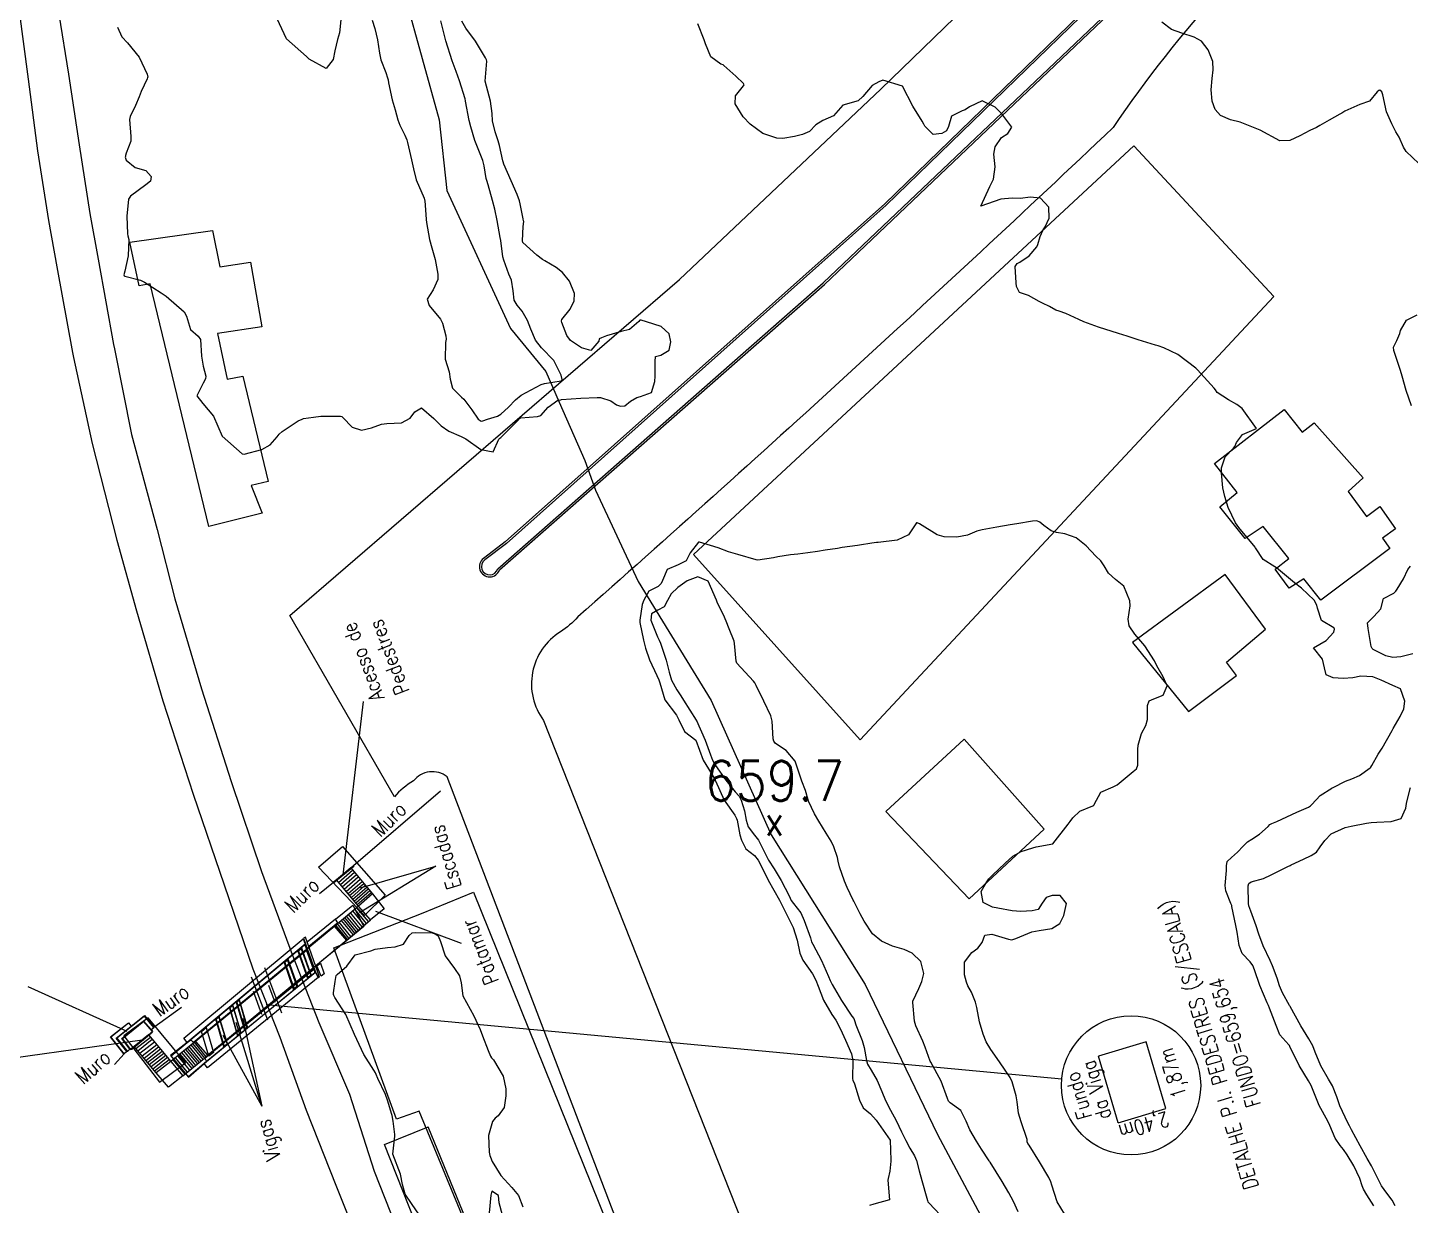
# Model space of a CAD drawing. Header units: metres. Extents: x 292545 to 299085, y 7450245 to 7463078.
# Drawn here: x 295743.2 to 295882.3, y 7458681.2 to 7458799.6 of the extents above; entities that cross this region are included whole.
import ezdxf
from ezdxf.enums import TextEntityAlignment as Align

# ---------------------------------------------------------------- set-up
doc = ezdxf.new("R2010")
doc.units = ezdxf.units.M
doc.linetypes.add('CONTINUO', pattern=[0])
doc.linetypes.add('TRACEJADO', pattern=[8.7, 8, -0.7])
for name, color, linetype in [('Area Verde e Lazer', 94, 'Continuous'), ('Curvas de Nivel 1m', 11, 'Continuous'), ('Edificações', 30, 'Continuous'), ('ESCADA', 45, 'Continuous'), ('Hidrografia', 140, 'Continuous'), ('Linha Férrea', 20, 'Continuous'), ('MURO', 30, 'Continuous'), ('P.I.', 45, 'CONTINUO'), ('PLATAFORMA', 45, 'Continuous'), ('Pontos Cotados', 45, 'Continuous'), ('TEXTO', 45, 'Continuous'), ('TRILHO', 45, 'Continuous'), ('Vias Primárias', 230, 'Continuous'), ('VIGA', 190, 'Continuous')]:
    doc.layers.add(name, color=color, linetype=linetype)
doc.styles.add('ROMANS', font='romans', dxfattribs={"height": 0.2})
doc.styles.add('Style-STANDARD', font='STANDARD.shx')

# ---------------------------------------------------------------- blocks, each defined once
blk = doc.blocks.new('ELVTXT_8')
at = {"layer": 'Pontos Cotados', "linetype": 'Continuous', "style": 'Style-STANDARD'}
for s, height, p in [('659.7', 4, (0, 4)), ('x', 3, (0, 0))]:
    blk.add_text(s, height=height, dxfattribs=at).set_placement(p, align=Align.MIDDLE_CENTER)

msp = doc.modelspace()

# ---------------------------------------------------------------- linework, layer by layer
at = {"layer": 'Area Verde e Lazer'}
msp.add_lwpolyline([(295790.51, 7458745.2), (295823.23, 7458773.94), (295854.58, 7458803.75), (295875.91, 7458830.26, 1.297883), (295874.34, 7458830.96), (295853.49, 7458804.94), (295829.59, 7458781.75), (295791.38, 7458747.75), (295789.2, 7458746.09, 1.391455)], format="xyb", close=True, dxfattribs=at)
at = {"layer": 'Curvas de Nivel 1m', "flags": 128}
for points, elevation in [([(295752.28, 7458799.65), (295752.7, 7458798.67), (295753.28, 7458798.09), (295754.44, 7458796.65), (295755.25, 7458794.94), (295755.31, 7458794.64), (295755.3, 7458794.58), (295755.24, 7458794.46), (295754.66, 7458793.2), (295754.44, 7458792.65), (295754.08, 7458791.77), (295753.53, 7458790.66), (295753.47, 7458790.38), (295753.61, 7458788.66), (295753.62, 7458788.2), (295753.15, 7458787), (295753.07, 7458786.74), (295753.06, 7458786.66), (295753.05, 7458786.57), (295753.14, 7458786.3), (295754.04, 7458785.56), (295755.13, 7458785.23), (295755.67, 7458784.63), (295755.59, 7458784.16), (295755.11, 7458783.81), (295753.57, 7458782.66), (295753.38, 7458782.38), (295753.2, 7458780.67), (295753.26, 7458778.88), (295753.31, 7458778.67), (295753.4, 7458778.31), (295753.34, 7458776.67), (295753.01, 7458775.14), (295752.91, 7458774.76), (295752.94, 7458774.67), (295753, 7458774.63), (295754.57, 7458774.22), (295755, 7458774.01), (295756.67, 7458772.94), (295756.98, 7458772.76), (295757.17, 7458772.62), (295758.96, 7458771.03), (295759.2, 7458770.6), (295759.62, 7458769.27), (295760.37, 7458768.58), (295760.61, 7458768.25), (295760.71, 7458766.57), (295760.9, 7458765.56), (295761.15, 7458764.57), (295761.13, 7458764.31), (295760.88, 7458763.86), (295760.26, 7458762.58), (295760.85, 7458761.83), (295761.92, 7458760.56), (295762.81, 7458758.55), (295764.8, 7458756.77), (295765, 7458756.73), (295766.8, 7458757.19), (295767.61, 7458757.68), (295768.33, 7458758.48), (295768.54, 7458758.75), (295768.82, 7458759.01), (295770.44, 7458760.07), (295770.83, 7458760.26), (295770.98, 7458760.3), (295771.99, 7458760.44), (295772.73, 7458760.54), (295772.83, 7458760.55), (295774.69, 7458760.56), (295774.83, 7458760.51), (295774.93, 7458760.41), (295775.87, 7458759.44), (295776.82, 7458759.14), (295777.83, 7458759.36), (295778.83, 7458759.76), (295779.37, 7458759.82), (295780.83, 7458759.88), (295781.7, 7458760.33), (295782.18, 7458760.98), (295782.85, 7458761.37), (295784.08, 7458760.3), (295784.83, 7458759.57), (295785.58, 7458759.04), (295786.82, 7458758.51), (295787.3, 7458758.26), (295788.8, 7458757.21), (295790.06, 7458756.96), (295790.62, 7458758.22), (295790.72, 7458758.32), (295790.81, 7458758.39), (295792.6, 7458760.19), (295792.71, 7458760.32), (295792.84, 7458760.39), (295794.51, 7458760.5), (295794.84, 7458760.61), (295795.58, 7458761.44), (295796.57, 7458762.15), (295796.83, 7458762.19), (295796.86, 7458762.19), (295796.93, 7458762.21), (295798.86, 7458762.35), (295800.52, 7458762.44), (295800.86, 7458762.42), (295801.88, 7458762.08), (295802.47, 7458761.69), (295802.85, 7458761.54), (295803.31, 7458761.6), (295803.86, 7458762.06), (295804.49, 7458762.43), (295804.86, 7458762.54), (295805.98, 7458762.93), (295806.32, 7458764.04), (295806.34, 7458764.58), (295806.33, 7458766.04), (295806.39, 7458766.56), (295806.91, 7458766.67), (295807.76, 7458767.18), (295807.93, 7458768.02), (295807.77, 7458768.84), (295806.95, 7458769.57), (295805.49, 7458770.04), (295804.95, 7458770.21), (295804.81, 7458770.2), (295804.7, 7458770.05), (295803.75, 7458769.26), (295802.94, 7458769.07), (295801.45, 7458768.61), (295800.94, 7458768.43), (295800.72, 7458768.31), (295800.67, 7458768.1), (295799.87, 7458767.16), (295798.92, 7458767.41), (295797.83, 7458768.14), (295797.47, 7458768.67), (295796.95, 7458769.96), (295796.92, 7458770.11), (295796.92, 7458770.14), (295796.95, 7458770.26), (295797.79, 7458771.31), (295798.19, 7458772.13), (295798.22, 7458772.89), (295797.72, 7458774.13), (295797.01, 7458774.98), (295796.38, 7458775.51), (295795.26, 7458776.17), (295795.03, 7458776.31), (295794.45, 7458776.75), (295793.05, 7458778), (295793, 7458778.19), (295793.07, 7458779.63), (295793.13, 7458780.13), (295793.12, 7458780.19), (295793.07, 7458780.39), (295792.77, 7458781.88), (295792.69, 7458782.19), (295792.45, 7458782.85), (295791.87, 7458784.2), (295791.14, 7458785.89), (295791.05, 7458786.12), (295791.02, 7458786.21), (295790.7, 7458787.76), (295790.57, 7458788.22), (295790.26, 7458789.14), (295790, 7458790.23), (295789.94, 7458790.97), (295789.8, 7458792.23), (295789.24, 7458794.24), (295789.4, 7458796.24), (295789.38, 7458796.36), (295789.27, 7458796.57), (295788.26, 7458798.25), (295787.3, 7458799.55), (295786.91, 7458800.26)], 662), ([(295774.74, 7458800.41), (295774.61, 7458799.09), (295774.41, 7458798.41), (295774.13, 7458797.28), (295773.97, 7458796.42), (295773.25, 7458795.51), (295771.55, 7458796.45), (295771.27, 7458796.71), (295769.28, 7458798.47), (295768.32, 7458800.48)], 662), ([(295777.89, 7458800.37), (295778.15, 7458799.53), (295778.43, 7458798.37), (295778.61, 7458797.03), (295778.76, 7458796.37), (295779.25, 7458795.11), (295779.44, 7458794.55), (295779.48, 7458794.36), (295779.54, 7458794.05), (295779.9, 7458792.35), (295780.19, 7458791.33), (295780.48, 7458790.34), (295780.65, 7458789.8), (295781.18, 7458788.8), (295781.37, 7458788.33), (295781.44, 7458788.06), (295781.83, 7458786.32), (295782.03, 7458785.42), (295782.31, 7458784.32), (295783.1, 7458782.48), (295783.15, 7458782.31), (295783.17, 7458782.23), (295783.31, 7458780.31), (295783.34, 7458780.03), (295783.64, 7458778.3), (295783.87, 7458777.47), (295784.21, 7458776.3), (295784.49, 7458774.82), (295784.48, 7458774.3), (295784.03, 7458773.26), (295783.43, 7458772.31), (295783.61, 7458771.66), (295784.74, 7458770.29), (295784.95, 7458769.89), (295785.29, 7458768.64), (295785.31, 7458768.28), (295785.26, 7458767.95), (295785.24, 7458766.28), (295785.62, 7458765.01), (295785.74, 7458764.28), (295785.96, 7458763.36), (295786.86, 7458762.46), (295787.1, 7458762.26), (295787.91, 7458761.19), (295788.56, 7458760.24), (295788.83, 7458760.06), (295789, 7458760.07), (295789.47, 7458760.23), (295790.5, 7458760.56), (295790.84, 7458760.74), (295791.61, 7458761.45), (295792.29, 7458762.2), (295792.87, 7458762.65), (295793.86, 7458763.19), (295794.88, 7458763.73), (295795.21, 7458763.84), (295796.88, 7458764.11), (295796.96, 7458764.15), (295796.98, 7458764.24), (295796.89, 7458764.66), (295796.15, 7458766.16), (295794.92, 7458767.41), (295794.3, 7458768.18), (295793.83, 7458769.29), (295793.49, 7458770.18), (295792.96, 7458771.12), (295792.48, 7458771.71), (295792.16, 7458772.2), (295792.05, 7458773.14), (295791.89, 7458774.21), (295791.64, 7458774.84), (295791.11, 7458776.22), (295791.03, 7458776.57), (295790.81, 7458778.22), (295790.76, 7458778.52), (295790.46, 7458780.23), (295790.21, 7458781.35), (295789.97, 7458782.23), (295789.54, 7458783.81), (295789.4, 7458784.24), (295789.34, 7458784.45), (295789.14, 7458785.71), (295789.03, 7458786.24), (295788.95, 7458786.43), (295788.2, 7458788.25), (295787.8, 7458789.64), (295787.65, 7458790.26), (295787.27, 7458792.2), (295787.26, 7458792.26), (295787.22, 7458792.44), (295786.65, 7458794.27), (295786.33, 7458795.19), (295785.94, 7458796.27), (295785.28, 7458798.28), (295784.79, 7458800.29)], 661), ([(295878.63, 7458681.17), (295877.91, 7458682.25), (295877.58, 7458682.84), (295877.46, 7458683.18), (295877.22, 7458683.91), (295876.6, 7458685.19), (295875.96, 7458686.28), (295875.57, 7458686.81), (295875.23, 7458687.21), (295874.73, 7458687.97), (295874.2, 7458689.23), (295874, 7458689.68), (295873.14, 7458691.24), (295872.54, 7458692.74), (295872.33, 7458693.25), (295872.05, 7458693.73), (295871.12, 7458695.26), (295870.19, 7458697.17), (295870.14, 7458697.27), (295870.09, 7458697.34), (295869.18, 7458698.36), (295868.79, 7458699.29), (295868.14, 7458701.02), (295868.02, 7458701.3), (295867.9, 7458701.55), (295867.15, 7458703.31), (295866.63, 7458704.87), (295866.47, 7458705.32), (295866.2, 7458705.7), (295865.39, 7458706.51), (295865.09, 7458707.33), (295864.89, 7458708.67), (295864.76, 7458709.33), (295864.36, 7458711.25), (295864.33, 7458711.34), (295864.26, 7458711.54), (295863.74, 7458712.81), (295863.68, 7458713.35), (295863.82, 7458714.87), (295863.81, 7458715.35), (295863.89, 7458715.76), (295864.32, 7458716.18), (295864.93, 7458716.72), (295865.49, 7458717.33), (295865.91, 7458717.75), (295866.34, 7458718.03), (295867.12, 7458718.54), (295867.99, 7458719.3), (295868.18, 7458719.48), (295868.36, 7458719.59), (295868.88, 7458719.81), (295870.37, 7458720.51), (295870.88, 7458720.75), (295872.06, 7458721.25), (295872.26, 7458721.37), (295872.38, 7458721.5), (295873.22, 7458722.4), (295874.4, 7458723.16), (295874.44, 7458723.18), (295874.54, 7458723.22), (295875.78, 7458723.84), (295876.41, 7458724.08), (295877.18, 7458724.43), (295878.26, 7458725.18), (295878.34, 7458725.26), (295878.43, 7458725.42), (295879.06, 7458726.55), (295879.46, 7458727.16), (295880.47, 7458728.95), (295880.54, 7458729.08), (295880.57, 7458729.15), (295881.28, 7458730.34), (295881.64, 7458731.14), (295881.76, 7458731.88), (295881.32, 7458733.14), (295880.53, 7458733.48), (295879.35, 7458733.99), (295878.53, 7458734.33), (295877.31, 7458734.42), (295876.53, 7458734.25), (295875.55, 7458734.19), (295874.53, 7458734.23), (295873.83, 7458734.53), (295873.65, 7458735.23), (295873.45, 7458736.13), (295872.56, 7458737.25), (295873.82, 7458737.99), (295874.59, 7458738.84), (295874.68, 7458739.13), (295874.64, 7458739.22), (295874.59, 7458739.26), (295873.37, 7458740.01), (295872.95, 7458741.24), (295872.9, 7458741.53), (295872.63, 7458742.06), (295871.35, 7458743.26), (295870.65, 7458743.79), (295868.83, 7458745.29), (295868.66, 7458745.41), (295867.51, 7458746.15), (295866.72, 7458747.32), (295866.68, 7458747.37), (295865.04, 7458749.34), (295864.72, 7458749.82), (295863.98, 7458751.35), (295863.63, 7458752.47), (295863.44, 7458753.35), (295863.29, 7458754.85), (295863.31, 7458755.35), (295863.69, 7458756.45), (295864.51, 7458757.34), (295864.66, 7458757.49), (295864.81, 7458757.9), (295865.43, 7458758.72), (295866.83, 7458759.32), (295865.39, 7458761.33), (295864.86, 7458761.72), (295864.01, 7458762.2), (295862.87, 7458762.94), (295862.69, 7458763.19), (295862.58, 7458763.36), (295860.9, 7458765.22), (295860.73, 7458765.39), (295858.92, 7458766.75), (295857.51, 7458767.42), (295856.93, 7458767.62), (295856.66, 7458767.7), (295854.93, 7458768.23), (295853.83, 7458768.58), (295852.94, 7458768.86), (295850.95, 7458769.5), (295849.47, 7458770.04), (295848.96, 7458770.25), (295847.65, 7458770.86), (295846.97, 7458771.09), (295846.63, 7458771.21), (295846.01, 7458771.56), (295845.3, 7458771.9), (295844.98, 7458772.08), (295843.9, 7458772.67), (295842.99, 7458772.98), (295842.68, 7458773.6), (295842.65, 7458773.95), (295842.54, 7458775.6), (295842.74, 7458775.89), (295843.03, 7458776.04), (295843.96, 7458776.66), (295844.73, 7458777.58), (295844.83, 7458777.8), (295845.06, 7458778.62), (295845.37, 7458779.27), (295845.58, 7458779.57), (295845.96, 7458780.44), (295845.93, 7458781.56), (295845.1, 7458782.47), (295844.06, 7458782.55), (295843.1, 7458782.42), (295842.24, 7458782.47), (295841.1, 7458782.35), (295839.09, 7458781.65), (295840.01, 7458783.64), (295840.37, 7458784.39), (295840.55, 7458785.63), (295840.42, 7458786.89), (295840.54, 7458787.63), (295841.17, 7458788.57), (295841.81, 7458788.98), (295842.22, 7458789.61), (295841.2, 7458790.94), (295840.53, 7458791.63), (295839.22, 7458792.26), (295837.96, 7458791.66), (295837.54, 7458791.33), (295837.21, 7458791.24), (295836.16, 7458790.72), (295835.85, 7458789.68), (295835.64, 7458789.23), (295835.18, 7458788.95), (295834.32, 7458788.85), (295833.46, 7458789.72), (295833.38, 7458789.9), (295833.2, 7458790.22), (295832.27, 7458791.73), (295831.23, 7458793.74), (295829.24, 7458794.33), (295828.84, 7458794.16), (295828.16, 7458793.78), (295827.22, 7458792.69), (295826.77, 7458792.24), (295825.21, 7458791.81), (295824.28, 7458790.74), (295823.2, 7458790.26), (295822.49, 7458789.84), (295821.87, 7458789.17), (295821.18, 7458788.88), (295820.36, 7458788.68), (295819.17, 7458788.46), (295818.57, 7458788.49), (295817.18, 7458788.97), (295815.89, 7458789.92), (295815.2, 7458790.64), (295814.4, 7458791.94), (295814.42, 7458792.74), (295815.23, 7458793.77), (295815.29, 7458793.87), (295815.27, 7458793.93), (295815.23, 7458793.98), (295814.45, 7458794.73), (295813.26, 7458795.8), (295813.17, 7458795.86), (295812.94, 7458795.95), (295811.96, 7458796.66), (295811.41, 7458797.98), (295811.29, 7458798.38), (295810.65, 7458799.99)], 663), ([(295883.15, 7458785.94), (295881.88, 7458787.14), (295881.62, 7458787.59), (295881.18, 7458788.59), (295880.84, 7458789.15), (295880.42, 7458789.94), (295879.9, 7458791.16), (295879.53, 7458792.86), (295879.44, 7458793.17), (295879.23, 7458793.32), (295879.12, 7458793.29), (295878.97, 7458793.17), (295878.2, 7458792.21), (295877.22, 7458791.87), (295875.71, 7458791.21), (295875.41, 7458791.01), (295875.21, 7458790.91), (295874.12, 7458790.31), (295873.19, 7458789.76), (295872.85, 7458789.58), (295872.18, 7458789.26), (295871.18, 7458788.74), (295870.19, 7458788.26), (295869.17, 7458788.24), (295867.18, 7458789.31), (295865.19, 7458790.11), (295864.2, 7458790.35), (295863.2, 7458790.77), (295862.67, 7458791.37), (295862.36, 7458792.23), (295862.26, 7458793.37), (295862.36, 7458794.49), (295862.48, 7458795.37), (295862.42, 7458796.22), (295861.96, 7458797.37), (295861.29, 7458798.25), (295860.56, 7458798.66), (295859.3, 7458799.04), (295858.26, 7458799.42), (295857.31, 7458800.17)], 664), ([(295882.42, 7458761.57), (295881.89, 7458763.14), (295881.48, 7458764.56), (295881.31, 7458765.15), (295880.91, 7458766.35), (295880.63, 7458767.15), (295880.59, 7458767.49), (295880.93, 7458768.15), (295881.23, 7458768.86), (295881.31, 7458769.15), (295881.9, 7458770.2), (295882.97, 7458770.75)], 664), ([(295847.88, 7458679.74), (295846.78, 7458681.55), (295846.24, 7458683.24), (295846.15, 7458683.56), (295845.94, 7458683.99), (295845.01, 7458685.57), (295843.97, 7458687.24), (295843.82, 7458687.43), (295843.77, 7458687.58), (295843.75, 7458687.81), (295843.16, 7458689.59), (295842.88, 7458690.47), (295842.74, 7458691.6), (295842.65, 7458692.22), (295842.26, 7458693.61), (295842.05, 7458694.06), (295840.97, 7458695.62), (295840.09, 7458696.89), (295839.65, 7458697.63), (295839.34, 7458698.4), (295838.96, 7458699.64), (295838.69, 7458701.09), (295838.58, 7458701.65), (295838.15, 7458702.63), (295837.78, 7458703.28), (295837.65, 7458703.66), (295837.45, 7458704.39), (295837.45, 7458705.66), (295838.2, 7458706.61), (295838.79, 7458707.06), (295839.22, 7458707.64), (295839.5, 7458708.36), (295840.22, 7458708.46), (295841.87, 7458707.96), (295842.22, 7458707.89), (295842.63, 7458708.02), (295844.22, 7458708.69), (295844.97, 7458708.83), (295846.23, 7458709.03), (295847.04, 7458709.55), (295847.46, 7458710.33), (295847.71, 7458711.54), (295847.09, 7458712.37), (295846.27, 7458712.37), (295845.68, 7458712.15), (295845.26, 7458711.57), (295844.86, 7458710.96), (295844.25, 7458710.8), (295843.11, 7458710.74), (295842.25, 7458710.82), (295840.8, 7458711.08), (295840.26, 7458711.19), (295839.32, 7458711.64), (295839.14, 7458712.77), (295839.62, 7458713.64), (295839.91, 7458714.02), (295840.29, 7458714.43), (295840.9, 7458715.02), (295841.54, 7458715.61), (295842.32, 7458716.3), (295843.14, 7458716.78), (295844.33, 7458717.15), (295844.67, 7458717.24), (295846.33, 7458717.56), (295847.89, 7458719.54), (295848.1, 7458719.8), (295848.36, 7458720.16), (295849.07, 7458720.83), (295850.38, 7458721.36), (295850.46, 7458721.43), (295850.5, 7458721.51), (295851.16, 7458722.73), (295852.4, 7458723.29), (295852.8, 7458723.48), (295854.42, 7458724.82), (295854.77, 7458725.1), (295854.9, 7458725.46), (295854.89, 7458727.02), (295854.92, 7458727.46), (295855.26, 7458728.66), (295855.68, 7458729.45), (295855.86, 7458730.06), (295855.85, 7458731.45), (295856.03, 7458731.92), (295856.5, 7458732.13), (295857.44, 7458732.5), (295857.83, 7458733.42), (295857.44, 7458734.34), (295856.8, 7458735.44), (295856.55, 7458735.94), (295855.61, 7458737.45), (295854.58, 7458738.63), (295854.03, 7458739.47), (295853.92, 7458740.15), (295854.11, 7458741.47), (295854.1, 7458741.99), (295853.49, 7458743.47), (295852.65, 7458744.12), (295851.95, 7458744.78), (295851.51, 7458745.5), (295851.16, 7458745.99), (295850.67, 7458746.47), (295849.68, 7458747.52), (295848.7, 7458748.3), (295847.54, 7458748.71), (295846.71, 7458748.84), (295846.18, 7458749.03), (295845.42, 7458749.57), (295845.04, 7458749.9), (295844.72, 7458750.02), (295844.31, 7458749.99), (295842.71, 7458749.71), (295842.06, 7458749.61), (295840.71, 7458749.4), (295839.22, 7458749.13), (295838.71, 7458748.97), (295837.76, 7458748.6), (295836.7, 7458748.38), (295835.41, 7458748.4), (295834.7, 7458748.61), (295832.92, 7458749.72), (295832.71, 7458749.83), (295832.62, 7458749.81), (295832.56, 7458749.72), (295831.81, 7458748.62), (295830.7, 7458748.08), (295828.77, 7458747.85), (295828.69, 7458747.84), (295828.62, 7458747.84), (295828.14, 7458747.78), (295826.91, 7458747.57), (295826.69, 7458747.54), (295825.16, 7458747.34), (295824.68, 7458747.26), (295823.44, 7458747.07), (295822.68, 7458746.95), (295821.71, 7458746.81), (295820.68, 7458746.69), (295819.95, 7458746.6), (295818.67, 7458746.4), (295818.24, 7458746.32), (295816.67, 7458746.06), (295816.49, 7458746.09), (295814.67, 7458746.65), (295813.71, 7458746.91), (295812.68, 7458747.32), (295810.79, 7458747.88), (295810.69, 7458747.88), (295809.86, 7458746.8), (295809.45, 7458746), (295808.66, 7458745.61), (295807.55, 7458745.12), (295807.09, 7458744.03), (295806.94, 7458743.73), (295806.64, 7458743.43), (295805.72, 7458742.96), (295805.19, 7458742.04), (295805.04, 7458741.62), (295804.8, 7458740.05), (295804.82, 7458739.82), (295805.17, 7458738.04), (295805.37, 7458737.24), (295805.76, 7458736.04), (295806.53, 7458734.49), (295806.72, 7458734.03), (295806.8, 7458733.75), (295807.32, 7458732.02), (295808.48, 7458730.48), (295808.74, 7458730.01), (295809.29, 7458728.83), (295810.45, 7458727.99), (295811.19, 7458725.97), (295812.33, 7458724.04), (295812.37, 7458723.96), (295812.4, 7458723.88), (295813.29, 7458721.95), (295814.37, 7458720.43), (295814.54, 7458720.11), (295814.58, 7458719.94), (295814.87, 7458718.46), (295815.03, 7458717.93), (295815.45, 7458717.05), (295816.32, 7458716.37), (295816.71, 7458715.91), (295817.18, 7458715.02), (295817.7, 7458713.9), (295818.27, 7458712.91), (295818.85, 7458711.88), (295819.46, 7458710.67), (295819.84, 7458709.87), (295820.23, 7458709.13), (295820.64, 7458707.86), (295820.89, 7458706.55), (295821.21, 7458705.85), (295822.17, 7458704.49), (295822.51, 7458703.84), (295822.74, 7458703.25), (295823.26, 7458701.83), (295824.13, 7458700.39), (295824.5, 7458699.82), (295825, 7458698.92), (295825.5, 7458697.81), (295826.08, 7458696.43), (295826.2, 7458695.92), (295826.21, 7458695.8), (295826.19, 7458693.93), (295826.22, 7458693.8), (295826.41, 7458693.43), (295826.91, 7458691.79), (295827.25, 7458691.01), (295828.01, 7458690.4), (295828.56, 7458689.76), (295829.97, 7458687.75), (295830.05, 7458685.75), (295830.05, 7458685.65), (295829.94, 7458684.64), (295829.77, 7458683.91), (295829.76, 7458683.75), (295829.9, 7458681.75), (295828.34, 7458681.32), (295827.9, 7458681.18)], 662), ([(295882.56, 7458736.64), (295881.35, 7458736.35), (295880.55, 7458736.27), (295879.83, 7458736.44), (295878.56, 7458737.08), (295878.46, 7458737.18), (295878.37, 7458737.38), (295878.05, 7458739.19), (295878, 7458739.78), (295878.61, 7458740.42), (295879.32, 7458741.17), (295879.59, 7458742.2), (295880.64, 7458742.76), (295880.83, 7458742.96), (295880.96, 7458743.15), (295881.6, 7458744.2), (295882.05, 7458745.14), (295882.33, 7458745.47)], 664), ([(295842.86, 7458680.57), (295842.4, 7458681.6), (295841.92, 7458682.45), (295841.25, 7458683.62), (295840.03, 7458685.55), (295839.98, 7458685.63), (295839.95, 7458685.67), (295839.18, 7458686.85), (295838.65, 7458687.65), (295837.99, 7458688.79), (295837.64, 7458689.66), (295837.08, 7458690.73), (295836.02, 7458691.51), (295835.86, 7458691.68), (295835.76, 7458691.95), (295835.12, 7458693.69), (295834.07, 7458695.6), (295834.02, 7458695.7), (295833.49, 7458697.11), (295833.26, 7458697.71), (295832.56, 7458699.27), (295832.42, 7458699.72), (295832.25, 7458701.61), (295832.26, 7458701.72), (295832.85, 7458703.02), (295833.15, 7458703.71), (295833.36, 7458704.53), (295833.05, 7458705.71), (295832.2, 7458706.55), (295831.39, 7458706.92), (295830.21, 7458707.28), (295829.11, 7458707.76), (295828.22, 7458708.52), (295827.36, 7458709.78), (295826.97, 7458710.51), (295826.31, 7458711.79), (295826.26, 7458711.89), (295825.65, 7458713.17), (295825.39, 7458713.8), (295824.88, 7458715.24), (295824.74, 7458715.81), (295824.68, 7458716.18), (295824.33, 7458717.26), (295824.04, 7458717.82), (295823.53, 7458718.64), (295822.8, 7458719.84), (295822.36, 7458720.57), (295821.77, 7458721.85), (295821.45, 7458722.91), (295821.11, 7458723.85), (295820.43, 7458725.86), (295819.51, 7458726.95), (295818.45, 7458727.64), (295818.28, 7458727.89), (295818.23, 7458728.12), (295818.11, 7458729.89), (295817.97, 7458730.41), (295817.26, 7458731.9), (295816.52, 7458733.48), (295816.36, 7458733.75), (295816.22, 7458733.91), (295814.55, 7458735.72), (295814.49, 7458735.93), (295814.33, 7458737.69), (295814.28, 7458737.93), (295813.8, 7458739.16), (295813.48, 7458739.95), (295813.22, 7458740.57), (295812.62, 7458741.76), (295812.56, 7458741.96), (295812.53, 7458742.05), (295811.66, 7458743.97), (295810.65, 7458744.39), (295809.58, 7458744), (295808.64, 7458743.31), (295807.94, 7458742.7), (295807.6, 7458742.02), (295807.26, 7458741.38), (295806.61, 7458741.04), (295805.98, 7458740.66), (295805.92, 7458740.04), (295806.58, 7458738.37), (295806.74, 7458738.03), (295806.88, 7458737.72), (295807.44, 7458736.02), (295807.75, 7458734.8), (295808, 7458734.02), (295808.51, 7458733.05), (295808.93, 7458732.43), (295809.2, 7458732), (295810.47, 7458730), (295810.49, 7458729.98), (295810.5, 7458729.95), (295811.39, 7458727.97), (295811.91, 7458726.49), (295812.12, 7458725.96), (295812.43, 7458725.44), (295813.45, 7458723.95), (295814.39, 7458722.77), (295814.79, 7458722.34), (295815, 7458721.93), (295815.32, 7458720.88), (295815.5, 7458719.92), (295815.69, 7458719.26), (295816.34, 7458718.42), (295816.74, 7458717.91), (295817.16, 7458717.06), (295817.76, 7458715.9), (295818.3, 7458715.03), (295819.02, 7458713.88), (295819.82, 7458712.33), (295820.04, 7458711.87), (295820.26, 7458711.55), (295821, 7458710.61), (295821.33, 7458709.85), (295821.96, 7458708.1), (295822.04, 7458707.84), (295822.08, 7458707.71), (295822.21, 7458707.48), (295823.07, 7458705.83), (295823.78, 7458704.21), (295823.95, 7458703.82), (295824.16, 7458703.42), (295825.1, 7458701.81), (295826.13, 7458700.24), (295826.31, 7458699.98), (295826.4, 7458699.8), (295826.54, 7458699.37), (295827.16, 7458697.78), (295827.36, 7458697.06), (295827.59, 7458695.78), (295827.7, 7458695.41), (295828.06, 7458694.81), (295828.68, 7458693.76), (295829.15, 7458692.65), (295829.5, 7458691.76), (295830.01, 7458690.78), (295830.57, 7458689.74), (295831.12, 7458688.61), (295831.54, 7458687.73), (295831.97, 7458686.97), (295832.43, 7458686.2), (295832.62, 7458685.72), (295832.9, 7458684.67), (295833.16, 7458683.71), (295833.68, 7458681.93), (295833.72, 7458681.7), (295833.77, 7458681.57), (295833.9, 7458681.41), (295835.54, 7458679.68)], 661), ([(295880.78, 7458681.15), (295880.48, 7458681.73), (295879.92, 7458682.42), (295879.41, 7458683.17), (295878.87, 7458684.24), (295878.39, 7458685.18), (295877.96, 7458685.91), (295877.24, 7458687.19), (295876.38, 7458688.81), (295876.17, 7458689.2), (295876, 7458689.5), (295875.2, 7458691.21), (295874.92, 7458692.1), (295874.47, 7458693.22), (295874.05, 7458693.9), (295873.29, 7458695.24), (295872.74, 7458696.59), (295872.49, 7458697.25), (295872.1, 7458697.94), (295871.29, 7458699.26), (295870.2, 7458701.21), (295870.17, 7458701.27), (295870.14, 7458701.31), (295869.43, 7458702.56), (295869.14, 7458703.29), (295868.91, 7458704.03), (295868.43, 7458705.3), (295868.19, 7458705.82), (295867.48, 7458707.31), (295867.06, 7458708.48), (295866.8, 7458709.31), (295866.25, 7458710.77), (295866.07, 7458711.32), (295866.03, 7458711.56), (295865.97, 7458713.32), (295866.04, 7458713.57), (295866.29, 7458713.73), (295867.52, 7458714.08), (295868.29, 7458714.43), (295869.97, 7458715.28), (295870.2, 7458715.38), (295870.31, 7458715.43), (295871.56, 7458716.02), (295872.32, 7458716.37), (295872.85, 7458716.72), (295873.23, 7458717.24), (295873.69, 7458717.89), (295874.35, 7458718.56), (295875.73, 7458719.21), (295876.35, 7458719.33), (295877.9, 7458719.64), (295878.36, 7458719.71), (295878.92, 7458719.74), (295880.36, 7458719.8), (295881.39, 7458720.11), (295881.84, 7458721.14), (295881.92, 7458721.59), (295882.28, 7458723.13), (295882.3, 7458723.23)], 664), ([(295782.57, 7458680.31), (295781.9, 7458681.28), (295781.19, 7458682.33), (295780.94, 7458683.31), (295780.74, 7458684.33), (295779.95, 7458686.34), (295780.15, 7458688.17), (295780.15, 7458688.34), (295780, 7458689.66), (295779.9, 7458690.24), (295779.87, 7458690.34), (295779.44, 7458691.77), (295779.24, 7458692.35), (295778.45, 7458693.97), (295778.28, 7458694.37), (295778.23, 7458694.54), (295778.06, 7458694.8), (295777.05, 7458696.38), (295776.1, 7458698.39), (295775.23, 7458700.4), (295774.14, 7458702.1), (295774.02, 7458702.29), (295773.98, 7458702.41), (295774, 7458702.56), (295774.16, 7458703.71), (295774.27, 7458704.31), (295774.35, 7458704.41), (295775.32, 7458705.26), (295776.19, 7458706.39), (295777.76, 7458706.8), (295778.2, 7458706.96), (295779.41, 7458707.14), (295780.2, 7458707.18), (295781.05, 7458707.48), (295781.59, 7458708.33), (295781.92, 7458708.62), (295782.22, 7458708.64), (295783.93, 7458708.59), (295784.22, 7458708.52), (295784.52, 7458708.29), (295784.77, 7458707.72), (295785.23, 7458706.28), (295786.18, 7458705.01), (295786.65, 7458704.27), (295786.83, 7458703.59), (295787, 7458702.26), (295788.12, 7458700.25), (295788.75, 7458698.88), (295788.97, 7458698.24), (295789.55, 7458696.76), (295789.77, 7458696.22), (295789.89, 7458696.05), (295790.07, 7458695.85), (295791.06, 7458694.21), (295791.33, 7458692.91), (295791.33, 7458692.21), (295791.16, 7458691.06), (295790.57, 7458690.21), (295790.25, 7458689.97), (295790, 7458689.63), (295789.58, 7458688.23), (295789.64, 7458686.55), (295789.72, 7458686.22), (295789.77, 7458686.04), (295789.95, 7458685.62), (295790.84, 7458684.21), (295791.92, 7458683), (295792.61, 7458682.19), (295793.03, 7458681.05)], 663), ([(295791, 7458680.21), (295790.66, 7458681.45), (295790.58, 7458682.21), (295789.92, 7458682.62), (295789.82, 7458682.22), (295789.66, 7458680.45)], 663)]:
    msp.add_lwpolyline(points, dxfattribs=dict(at, elevation=elevation))
at = {"layer": 'Edificações'}
for points in [[(295810.2, 7458746.65), (295854.5, 7458787.74), (295868.58, 7458772.57), (295826.97, 7458728)], [(295761.45, 7458749.45), (295755.54, 7458773.85), (295754.45, 7458773.65), (295753.52, 7458778.05), (295761.83, 7458779.21), (295762.57, 7458775.55), (295765.66, 7458776.02), (295766.79, 7458769.53), (295762.33, 7458768.85), (295763.31, 7458764.27), (295764.88, 7458764.57), (295767.42, 7458753.99), (295765.73, 7458753.57), (295766.81, 7458750.78)], [(295873.31, 7458742.06), (295871.58, 7458744.18), (295870.12, 7458743.25), (295868.7, 7458745.17), (295870.07, 7458746.23), (295867.51, 7458749.44), (295865.7, 7458748.24), (295863.14, 7458751.44), (295864.87, 7458752.87), (295862.61, 7458755.8), (295869.62, 7458761.23), (295871.42, 7458758.93), (295872.63, 7458759.87), (295877.55, 7458754.35), (295876.04, 7458752.99), (295877.9, 7458750.46), (295879.24, 7458751.47), (295880.82, 7458749.23), (295879.51, 7458748.29), (295880.25, 7458747.23)], [(295863.66, 7458744.64), (295854.36, 7458737.78), (295860, 7458730.85), (295864.82, 7458734.48), (295863.82, 7458735.81), (295867.72, 7458739.13)], [(295829.53, 7458720.79), (295837.44, 7458728.06), (295845.48, 7458719.01), (295837.93, 7458712.02)], [(295777.11, 7458710.36), (295772.48, 7458715.2), (295774.91, 7458717.28), (295779.19, 7458712.38)], [(295802.81, 7458641.73), (295782.6, 7458690.69), (295780.34, 7458689.88), (295774.02, 7458707.1), (295782.85, 7458710.56), (295788.06, 7458712.69), (295814.89, 7458646.23)], [(295755.37, 7458700.06), (295752.9, 7458698.24), (295756.5, 7458693.59), (295759.11, 7458695.53)]]:
    msp.add_lwpolyline(points, close=True, dxfattribs=at)
at = {"layer": 'ESCADA', "linetype": 'CONTINUO'}
for points in [[(295775.74, 7458715.13, 662.81), (295777.92, 7458712.51, 661.25), (295776.51, 7458711.3, 661.24), (295774.3, 7458713.93, 662.8)], [(295774.5, 7458713.68, 0), (295775.92, 7458714.92, 0)], [(295774.69, 7458713.46, 0), (295776.11, 7458714.69, 0)], [(295774.88, 7458713.23, 0), (295776.3, 7458714.46, 0)], [(295775.08, 7458712.99, 0), (295776.49, 7458714.22, 0)], [(295775.27, 7458712.77, 0), (295776.68, 7458714, 0)], [(295775.46, 7458712.55, 0), (295776.87, 7458713.77, 0)], [(295775.62, 7458712.35, 0), (295777.03, 7458713.58, 0)], [(295775.79, 7458712.16, 0), (295777.19, 7458713.38, 0)], [(295775.93, 7458711.98, 0), (295777.34, 7458713.21, 0)], [(295776.08, 7458711.8, 0), (295777.49, 7458713.02, 0)], [(295776.23, 7458711.62, 0), (295777.64, 7458712.85, 0)], [(295776.39, 7458711.44, 0), (295777.79, 7458712.66, 0)], [(295776.51, 7458711.3, 661.24), (295774.13, 7458709.29, 659.65), (295775.32, 7458707.88, 659.67), (295777.73, 7458709.9, 661.24)], [(295775.96, 7458708.42, 0), (295774.79, 7458709.85, 0)], [(295776.15, 7458708.57, 0), (295774.97, 7458710, 0)], [(295776.31, 7458708.71, 0), (295775.13, 7458710.14, 0)], [(295776.49, 7458708.86, 0), (295775.31, 7458710.29, 0)], [(295776.68, 7458709.02, 0), (295775.51, 7458710.45, 0)], [(295776.89, 7458709.2, 0), (295775.71, 7458710.63, 0)], [(295777.11, 7458709.38, 0), (295775.93, 7458710.81, 0)], [(295777.32, 7458709.55, 0), (295776.14, 7458710.99, 0)], [(295777.53, 7458709.73, 0), (295776.32, 7458711.14, 0)], [(295775.41, 7458707.95, 0), (295774.24, 7458709.38, 0)], [(295775.55, 7458708.07, 0), (295774.38, 7458709.5, 0)], [(295775.75, 7458708.24, 0), (295774.58, 7458709.67, 0)], [(295752.2, 7458698.02, 662.75), (295752.15, 7458698.03, 662.61), (295754.99, 7458700.28, 662.63)], [(295755.65, 7458698.9, 662.78), (295755.92, 7458699.07, 662.78), (295754.98, 7458700.24, 662.79), (295752.2, 7458698.02, 662.75), (295753.26, 7458696.69, 662.76), (295753.5, 7458696.9, 662.76)], [(295754.98, 7458700.24, 662.79), (295754.99, 7458700.28, 662.63), (295755.94, 7458699.1, 662.63), (295755.92, 7458699.07, 662.78)], [(295751.59, 7458698.14, 662.61), (295751.55, 7458698.14, 662.51), (295753.38, 7458699.57, 662.59)], [(295753.22, 7458696.69, 662.61), (295752.95, 7458696.44, 662.61), (295751.59, 7458698.14, 662.61), (295753.38, 7458699.57, 662.59), (295753.65, 7458699.22, 662.6)], [(295752.76, 7458697.96, 662.9), (295752.71, 7458697.97, 662.76), (295754.9, 7458699.74, 662.78)], [(295755.78, 7458698.68, 662.93), (295754.91, 7458699.68, 662.93), (295752.76, 7458697.96, 662.9), (295753.57, 7458696.89, 662.92)], [(295754.91, 7458699.68, 662.93), (295754.9, 7458699.74, 662.78), (295755.65, 7458698.9, 662.78), (295755.78, 7458698.68, 662.93)], [(295752.95, 7458696.44, 662.61), (295752.91, 7458696.44, 662.52), (295751.55, 7458698.14, 662.51)], [(295753.26, 7458696.69, 662.76), (295753.22, 7458696.69, 662.61), (295752.15, 7458698.03, 662.61)], [(295753.57, 7458696.89, 662.92), (295753.5, 7458696.9, 662.76), (295752.71, 7458697.97, 662.76)], [(295755.39, 7458698.35, 662.93), (295757.64, 7458695.68, 661.23), (295756.17, 7458694.54, 661.24), (295753.95, 7458697.17, 662.91)], [(295754.11, 7458696.98, 0), (295755.58, 7458698.12, 0)], [(295754.31, 7458696.75, 0), (295755.77, 7458697.9, 0)], [(295754.51, 7458696.5, 0), (295755.98, 7458697.65, 0)], [(295754.74, 7458696.23, 0), (295756.21, 7458697.38, 0)], [(295758.83, 7458694.24, 661.22), (295761.19, 7458696.15, 659.65), (295760, 7458697.62, 659.66), (295757.64, 7458695.68, 661.23)], [(295759.63, 7458697.33, 0), (295760.84, 7458695.87, 0)], [(295759.81, 7458697.47, 0), (295761.02, 7458696.01, 0)], [(295754.94, 7458696, 0), (295756.4, 7458697.15, 0)], [(295755.12, 7458695.78, 0), (295756.59, 7458696.93, 0)], [(295755.3, 7458695.57, 0), (295756.77, 7458696.72, 0)], [(295755.47, 7458695.37, 0), (295756.94, 7458696.52, 0)], [(295755.65, 7458695.16, 0), (295757.12, 7458696.31, 0)], [(295755.83, 7458694.94, 0), (295757.3, 7458696.09, 0)], [(295756, 7458694.73, 0), (295757.47, 7458695.88, 0)], [(295758.08, 7458696.04, 0), (295759.28, 7458694.6, 0)], [(295758.31, 7458696.24, 0), (295759.51, 7458694.79, 0)], [(295758.53, 7458696.42, 0), (295759.73, 7458694.97, 0)], [(295758.72, 7458696.58, 0), (295759.93, 7458695.12, 0)], [(295758.92, 7458696.74, 0), (295760.12, 7458695.28, 0)], [(295759.1, 7458696.89, 0), (295760.31, 7458695.43, 0)], [(295759.26, 7458697.02, 0), (295760.47, 7458695.56, 0)], [(295759.44, 7458697.16, 0), (295760.65, 7458695.71, 0)], [(295757.84, 7458695.85, 0), (295759.03, 7458694.41, 0)]]:
    msp.add_polyline3d(points, dxfattribs=at)
at = {"layer": 'Hidrografia'}
msp.add_lwpolyline([(295779.5, 7458808.87), (295784.61, 7458790.33), (295785.39, 7458783.25), (295791.78, 7458769.37), (295795.34, 7458765.05), (295796.68, 7458761.95), (295799.27, 7458756.1), (295800.33, 7458753.12), (295804.65, 7458743.91), (295811.97, 7458731.97), (295818.02, 7458718.44), (295827.45, 7458703.4), (295834.75, 7458688.34), (295843.13, 7458672.61)], dxfattribs=at)
at = {"layer": 'Linha Férrea', "linetype": 'Continuous'}
for points in [[(295740.98, 7458811.89), (295743.29, 7458794.43), (295744.23, 7458787.21), (295745.33, 7458780.23), (295746.18, 7458775.56), (295747.74, 7458766.94), (295747.84, 7458766.45), (295749.72, 7458757.8), (295752.19, 7458748.09), (295754.17, 7458740.99), (295756.84, 7458731.93), (295759.87, 7458722.56), (295762.99, 7458713.44), (295765.89, 7458704.97), (295768.58, 7458698.11), (295771.24, 7458690.76), (295774.24, 7458683.23), (295776.49, 7458677.62)], [(295745.4, 7458807.02), (295747.35, 7458794.93), (295748.4, 7458787.81), (295749.49, 7458780.93), (295750.33, 7458776.32), (295751.88, 7458767.74), (295751.97, 7458767.32), (295753.67, 7458758.7), (295756.27, 7458749.17), (295758.04, 7458742.17), (295760.71, 7458733.15), (295763.71, 7458723.81), (295766.75, 7458714.78), (295769.84, 7458706.42), (295772.52, 7458699.6), (295775.61, 7458692.37), (295778.1, 7458684.63), (295780.22, 7458679.2)]]:
    msp.add_lwpolyline(points, dxfattribs=at)
at = {"layer": 'MURO', "linetype": 'CONTINUO'}
for points in [[(295775.99, 7458715.37, 662.71), (295784.75, 7458722.87, 662.32)], [(295772.58, 7458712.56, 662.82), (295773.99, 7458713.69, 662.78)], [(295758.71, 7458701.1, 662.77), (295755.94, 7458699.1, 662.63)], [(295751.96, 7458695.37, 662.45), (295752.95, 7458696.44, 662.61)], [(295802.11, 7458643.41, 663.32), (295794.07, 7458663.25, 663.33), (295783.5, 7458689.1, 663.45)]]:
    msp.add_polyline3d(points, dxfattribs=at)
at = {"layer": 'P.I.', "linetype": 'TRACEJADO', "flags": 128}
for points in [[(295759.28, 7458697.59), (295757.6, 7458696.27), (295757.66, 7458696.24)], [(295757.6, 7458696.27), (295759.42, 7458694.08)], [(295759.42, 7458694.14), (295759.42, 7458694.08), (295761, 7458695.46)]]:
    msp.add_lwpolyline(points, dxfattribs=at)
at = {"layer": 'P.I.', "linetype": 'CONTINUO'}
for points in [[(295775.74, 7458715.13, 662.81), (295775.99, 7458715.37, 662.71), (295776.03, 7458715.31, 665.72)], [(295774.04, 7458713.65, 665.72), (295776.03, 7458715.31, 665.72)], [(295775.76, 7458715.12, 665.28), (295775.74, 7458715.13, 662.81), (295774.3, 7458713.93, 662.8), (295774.31, 7458713.91, 665.27)], [(295775.76, 7458715.12, 665.28), (295774.31, 7458713.91, 665.27)], [(295774.3, 7458713.93, 662.8), (295773.99, 7458713.69, 662.78), (295774.04, 7458713.65, 665.72)], [(295777.06, 7458709.25, 663.52), (295775.32, 7458707.83, 662.06), (295774.1, 7458709.29, 662.07), (295774.43, 7458709.61, 662.31), (295774.2, 7458709.98, 662.32), (295775.95, 7458711.4, 663.52)], [(295775.95, 7458711.4, 663.52), (295777.06, 7458709.25, 663.52)], [(295777.92, 7458712.51, 661.25), (295779.09, 7458711.03, 661.25), (295777.73, 7458709.9, 661.24), (295776.51, 7458711.3, 661.24)], [(295774.2, 7458709.98, 662.32), (295771.36, 7458707.66, 662.45)], [(295774.13, 7458709.29, 659.65), (295760, 7458697.62, 659.66)], [(295774.1, 7458709.29, 662.07), (295771.57, 7458707.21, 662.07), (295771.53, 7458707.22, 662.45), (295771.36, 7458707.66, 662.45)], [(295774.43, 7458709.61, 662.31), (295771.53, 7458707.22, 662.45)], [(295759.28, 7458697.59, 662.38), (295758.93, 7458698.01, 662.38), (295770.96, 7458708.01, 662.21), (295771.14, 7458707.46, 662.21)], [(295771.14, 7458707.46, 662.21), (295759.28, 7458697.59, 662.38)], [(295771.14, 7458707.46, 662.21), (295771.12, 7458707.39, 662.04), (295759.63, 7458697.83, 662.18)], [(295771.12, 7458707.39, 662.04), (295771.29, 7458706.92, 662.04), (295759.9, 7458697.57, 662.15)], [(295775.32, 7458707.88, 659.67), (295761.19, 7458696.15, 659.65)], [(295770.96, 7458708.01, 662.21), (295770.98, 7458708.08, 662.39), (295772.2, 7458704.66, 662.42), (295772.49, 7458704.12, 662.4), (295772.44, 7458704.13, 662.22)], [(295775.32, 7458707.83, 662.06), (295772.6, 7458705.58, 662.04)], [(295771.29, 7458706.92, 662.04), (295771.27, 7458706.84, 661.92), (295760.1, 7458697.67, 662.05)], [(295771.27, 7458706.84, 661.92), (295771.94, 7458704.97, 661.84)], [(295772.17, 7458704.62, 662.22), (295761, 7458695.46, 662.37)], [(295772.17, 7458704.62, 662.22), (295772.44, 7458704.13, 662.22), (295761.33, 7458695.02, 662.37), (295761, 7458695.46, 662.37), (295761.22, 7458695.68, 662.23)], [(295761.05, 7458695.99, 662.21), (295772, 7458704.96, 662.04), (295772.12, 7458704.62, 662.04)], [(295761.22, 7458695.68, 662.23), (295772.12, 7458704.62, 662.04), (295772.17, 7458704.62, 662.22)], [(295761.31, 7458696.29, 662), (295771.94, 7458704.97, 661.84), (295772, 7458704.96, 662.04)], [(295772.67, 7458705.55, 662.35), (295772.6, 7458705.58, 662.04), (295772.25, 7458705.31, 662.03), (295772.32, 7458705.29, 662.32)], [(295755.39, 7458698.35, 662.93), (295755.78, 7458698.68, 662.93), (295755.7, 7458698.55, 665.53)], [(295753.7, 7458696.92, 665.52), (295755.7, 7458698.55, 665.53)], [(295755.43, 7458698.35, 665.11), (295755.39, 7458698.35, 662.93), (295753.95, 7458697.17, 662.91), (295753.95, 7458697.15, 665.09)], [(295755.43, 7458698.35, 665.11), (295753.95, 7458697.15, 665.09)], [(295757.66, 7458696.24, 663.5), (295759.28, 7458697.59, 662.38), (295759.63, 7458697.83, 662.18), (295759.9, 7458697.57, 662.15), (295760.1, 7458697.67, 662.05), (295761.31, 7458696.29, 662), (295761.05, 7458695.99, 662.21), (295761.22, 7458695.68, 662.23), (295759.42, 7458694.14, 663.47)], [(295753.95, 7458697.17, 662.91), (295753.57, 7458696.89, 662.92), (295753.7, 7458696.92, 665.52)], [(295759.42, 7458694.14, 663.47), (295757.66, 7458696.24, 663.5)], [(295757.64, 7458695.68, 661.23), (295758.83, 7458694.24, 661.22), (295757.41, 7458693.08, 661.25), (295756.17, 7458694.54, 661.24)]]:
    msp.add_polyline3d(points, dxfattribs=at)
msp.add_polyline3d([(295772.67, 7458705.55, 662.35), (295773.07, 7458704.47, 662.35), (295772.76, 7458704.25, 662.36), (295772.32, 7458705.29, 662.32)], close=True, dxfattribs=at)
at = {"layer": 'PLATAFORMA', "linetype": 'CONTINUO'}
msp.add_polyline3d([(295849.12, 7458551.58, 663.18), (295841.2, 7458548.39, 663.19), (295846.97, 7458534.26, 663.16), (295860.87, 7458500.11, 663.11), (295855.62, 7458498.02, 663.14), (295841.94, 7458531.79, 663.2), (295833.33, 7458553.02, 663.23), (295824.41, 7458574.93, 663.25), (295814.61, 7458599.09, 663.31), (295806.04, 7458620.34, 663.32), (295797.37, 7458641.6, 663.3), (295789.54, 7458660.99, 663.28), (295779.12, 7458687.33, 663.35), (295783.5, 7458689.1, 663.45)], dxfattribs=at)
at = {"layer": 'TEXTO', "linetype": 'TRACEJADO', "flags": 128}
msp.add_lwpolyline([(295852.91, 7458689.51), (295850.92, 7458696.22)], dxfattribs=at)
at = {"layer": 'TEXTO', "linetype": 'CONTINUO'}
for points in [[(295776.99, 7458731.87, 0), (295774.93, 7458714.45, 0)], [(295776.71, 7458713.14, 0), (295784.28, 7458715.32, 0), (295776.62, 7458710.62, 0)], [(295778.23, 7458710.77, 0), (295786.85, 7458707.58, 0)], [(295753.24, 7458698.7, 0), (295743.29, 7458703.17, 0)], [(295767.21, 7458701.4, 0), (295847.24, 7458693.92, 0)], [(295764.89, 7458700, 0), (295766.8, 7458691.18, 0), (295764.2, 7458699.58, 0)], [(295754.74, 7458697.8, 0), (295736.51, 7458695.28, 0)], [(295762.88, 7458698.33, 0), (295766.8, 7458691.18, 0)], [(295852.91, 7458689.51, 0), (295857.71, 7458690.93, 0), (295855.72, 7458697.64, 0), (295850.92, 7458696.22, 0)]]:
    msp.add_polyline3d(points, dxfattribs=at)
msp.add_circle((295854.21, 7458693.27), 7, dxfattribs=at)
at = {"layer": 'TRILHO', "linetype": 'CONTINUO'}
for points in [[(295768.79, 7458700.54, 662.55), (295767.1, 7458705.09, 662.56)], [(295767.38, 7458699.82, 662.6), (295765.76, 7458704.16, 662.61)]]:
    msp.add_polyline3d(points, dxfattribs=at)
at = {"layer": 'Vias Primárias'}
for points in [[(295865.57, 7458514.46), (295785.41, 7458724.29, 0.420495), (295782.04, 7458723.87, 0.087123), (295780.12, 7458722.27), (295769.61, 7458740.52), (295808.78, 7458774.3), (295829.05, 7458793.43), (295849.26, 7458813.02), (295861.58, 7458829.29, 0.619503), (295854.29, 7458845.2, -0.023983), (295817.22, 7458849.78, -0.302133), (295779.08, 7458893.57, -0.041596), (295794.77, 7458961.41, -0.007394), (295808.3, 7459013.8, -0.044215), (295837.9, 7459082.12, -0.03276), (295875.91, 7459139.85, -0.031206), (295922.63, 7459201.13, -0.025451), (295970.22, 7459249.95), (295975.42, 7459254.17), (296004.79, 7459280.39), (296030.37, 7459299.51), (296059.88, 7459319.21), (296102.96, 7459347.58)], [(295948.53, 7458837.94), (295902.28, 7458841.63, 0.331142), (295888.87, 7458833.22, -0.128236), (295876.16, 7458815.67, 0.071627), (295852.4, 7458789.56, -0.008739), (295798.56, 7458740.36, -0.067021), (295796.82, 7458738.88, 0.43898), (295795.13, 7458729.94), (295820.68, 7458665.34)]]:
    msp.add_lwpolyline(points, format="xyb", dxfattribs=at)
msp.add_lwpolyline([(295790.69, 7458745.09), (295823.37, 7458773.79), (295854.73, 7458803.61), (295876.06, 7458830.14, 1.264459), (295874.15, 7458831.05), (295853.34, 7458805.07), (295829.45, 7458781.89), (295791.25, 7458747.91), (295789.08, 7458746.25, 1.347912)], format="xyb", close=True, dxfattribs=at)
at = {"layer": 'VIGA', "linetype": 'CONTINUO'}
for points in [[(295770.76, 7458707.06, 662.04), (295770.74, 7458706.99, 662.21), (295770.46, 7458706.76, 662.22), (295770.41, 7458706.77, 662.04)], [(295769.42, 7458705.96, 662.14), (295769.37, 7458705.85, 662.32), (295769.1, 7458705.62, 662.33), (295769.02, 7458705.62, 662.14)], [(295771.75, 7458704.33, 662.04), (295771.71, 7458704.32, 662.23), (295771.42, 7458704.1, 662.23), (295771.39, 7458704.03, 662.04)], [(295770.4, 7458703.22, 662.16), (295770.31, 7458703.22, 662.33), (295770.04, 7458702.99, 662.34), (295769.98, 7458702.87, 662.16)], [(295764.51, 7458701.86, 662.16), (295764.49, 7458701.82, 662.34), (295764.27, 7458701.6, 662.34), (295764.22, 7458701.63, 662.16)], [(295762.48, 7458700.18, 662.18), (295762.46, 7458700.14, 662.29), (295762.2, 7458699.89, 662.29), (295762.15, 7458699.91, 662.18)], [(295763.86, 7458701.33, 662.17), (295763.85, 7458701.29, 662.29), (295763.58, 7458701.05, 662.29), (295763.53, 7458701.05, 662.17)], [(295761.94, 7458696.57, 662.26), (295761.47, 7458696.21, 662.27), (295760.73, 7458698.68, 662.31), (295761.2, 7458699.09, 662.31)], [(295765.33, 7458699.06, 662.21), (295765.27, 7458699.04, 662.34), (295765.07, 7458698.87, 662.34), (295765.05, 7458698.83, 662.21)], [(295763.34, 7458697.43, 662.15), (295763.29, 7458697.42, 662.28), (295762.99, 7458697.19, 662.27), (295762.98, 7458697.14, 662.15)], [(295764.71, 7458698.56, 662.16), (295764.67, 7458698.55, 662.31), (295764.35, 7458698.29, 662.29), (295764.34, 7458698.25, 662.16)]]:
    msp.add_polyline3d(points, close=True, dxfattribs=at)
for points in [[(295770.76, 7458707.08, 662.04), (295771.75, 7458704.33, 662.04)], [(295772.49, 7458704.12, 662.4), (295772.6, 7458704.15, 662.41), (295772.42, 7458704.65, 662.41), (295771.17, 7458708.16, 662.38), (295770.98, 7458708.08, 662.39)], [(295769.02, 7458705.62, 662.14), (295769.98, 7458702.87, 662.16)], [(295769.1, 7458705.62, 662.33), (295770.04, 7458702.99, 662.34)], [(295769.37, 7458705.85, 662.32), (295770.31, 7458703.22, 662.33)], [(295770.4, 7458703.22, 662.16), (295769.42, 7458705.96, 662.14)], [(295770.41, 7458706.77, 662.04), (295771.39, 7458704.03, 662.04)], [(295770.46, 7458706.76, 662.22), (295771.42, 7458704.1, 662.23)], [(295770.74, 7458706.99, 662.21), (295771.71, 7458704.32, 662.23)], [(295767.46, 7458703.35, 662.18), (295768.08, 7458701.65, 662.19)], [(295764.22, 7458701.63, 662.16), (295765.05, 7458698.83, 662.21)], [(295764.27, 7458701.6, 662.34), (295765.07, 7458698.87, 662.34)], [(295764.49, 7458701.82, 662.34), (295765.27, 7458699.04, 662.34)], [(295764.51, 7458701.86, 662.16), (295765.33, 7458699.06, 662.21)], [(295765.9, 7458702.73, 662.28), (295766.74, 7458700.44, 662.28)], [(295762.46, 7458700.14, 662.29), (295763.29, 7458697.42, 662.28)], [(295763.34, 7458697.43, 662.15), (295762.48, 7458700.18, 662.18)], [(295763.53, 7458701.05, 662.17), (295764.34, 7458698.25, 662.16)], [(295763.58, 7458701.05, 662.29), (295764.35, 7458698.29, 662.29)], [(295763.85, 7458701.29, 662.29), (295764.67, 7458698.55, 662.31)], [(295764.71, 7458698.56, 662.16), (295763.86, 7458701.33, 662.17)], [(295762.98, 7458697.14, 662.15), (295762.15, 7458699.91, 662.18)], [(295762.2, 7458699.89, 662.29), (295762.99, 7458697.19, 662.27)]]:
    msp.add_polyline3d(points, dxfattribs=at)

# ---------------------------------------------------------------- block references
at = {"layer": 'Pontos Cotados', "linetype": 'Continuous'}
msp.add_blockref('ELVTXT_8', (295818.35, 7458719.89, 659.68), dxfattribs=at)

# ---------------------------------------------------------------- texts
at = {"layer": 'TEXTO', "style": 'ROMANS', "width": 0.8}
for s, rotation, p in [('Acesso de', 111, (295779.13, 7458732.26)), ('Pedestres', 111, (295781.68, 7458732.9)), ('Muro', 44.6005, (295778.71, 7458718.14, 662.58)), ('Escadas', 106, (295786.88, 7458713.25)), ('Muro', 44.6005, (295769.96, 7458710.52)), ('DETALHE P.I. PEDESTRES (S/ESCALA)', 106.524, (295867.06, 7458683.08)), ('Patamar', 111, (295790.66, 7458703.75)), ('Muro', 35.7852, (295756.51, 7458700.09)), ('FUNDO=659,654', 106.524, (295867.29, 7458691.35)), ('Muro', 41.3336, (295748.83, 7458693.29)), ('1,87m', 106.524, (295859.82, 7458692.25)), ('Fundo', 106.524, (295850.32, 7458690.12)), ('da Viga', 106.524, (295852.28, 7458690.11)), ('2,40m', 196.524, (295857.77, 7458690.66)), ('Vigas', 106, (295768.72, 7458685.98))]:
    msp.add_text(s, height=1.5, rotation=rotation, dxfattribs=at).set_placement(p)

doc.saveas('drawing.dxf')
